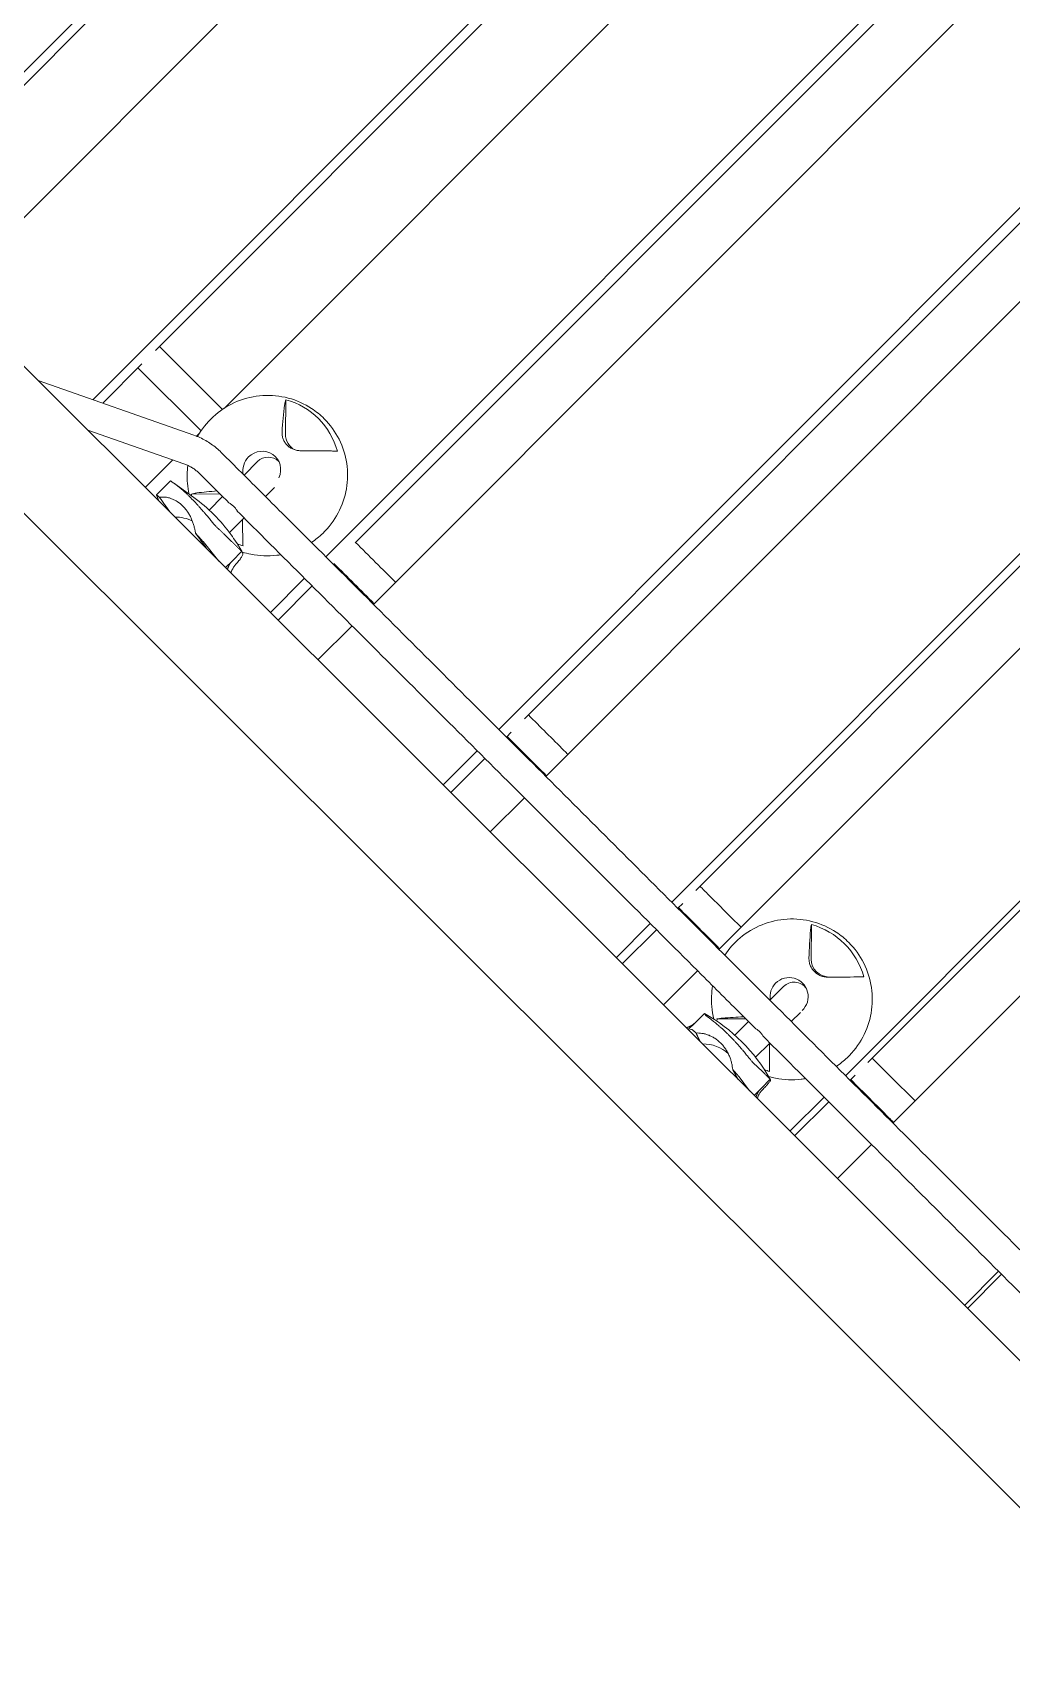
# Model space of a CAD drawing. Header units: metres. Extents: x 859577 to 860336, y 1645916 to 1646650.
# Drawn here: x 859962.562 to 859963.079, y 1646436.682 to 1646437.542 of the extents above; entities that cross this region are included whole.
import ezdxf

# ---------------------------------------------------------------- set-up
doc = ezdxf.new("R2010")
doc.units = ezdxf.units.M
doc.layers.add('A-ACCESORIOS', color=30, linetype='Continuous', lineweight=20)

# ---------------------------------------------------------------- blocks, each defined once
blk = doc.blocks.new('vr10-13')
at = {"layer": 'A-ACCESORIOS', "linetype": 'Continuous', "lineweight": 0}
for p, q in [((0.97199, 0.45662), (0.97199, 1.05162)), ((1.02632, 1.05162), (1.02632, 0.45662)), ((1.12018, 0.46988), (1.12018, 1.03837)), ((1.26595, 0.49812), (1.26595, 1.01012)), ((1.30147, 1.01012), (1.30147, 0.49812)), ((1.39495, 0.49812), (1.39495, 1.01012)), ((1.43007, 1.01012), (1.43007, 0.49812)), ((1.5241, 0.49812), (1.5241, 1.01012)), ((1.5594, 1.01012), (1.5594, 0.49812)), ((1.65385, 0.49812), (1.65385, 1.01012)), ((1.68929, 1.01012), (1.68929, 0.49812)), ((0.97694, 0.51162), (0.97694, 0.99663)), ((1.12513, 0.51162), (1.12513, 0.99663)), ((1.17247, 0.99236), (1.17247, 0.51589)), ((1.27165, 0.51431), (1.27165, 0.99394)), ((1.40065, 0.51161), (1.40065, 0.99664)), ((1.52867, 0.51146), (1.52867, 0.99679)), ((1.65728, 0.51133), (1.65728, 0.99692)), ((1.20499, 0.52891), (1.1923, 0.54191)), ((1.59755, 0.52891), (1.58462, 0.54191)), ((1.62382, 0.54191), (1.6109, 0.52891)), ((1.17221, 0.51462), (1.12513, 0.51462)), ((1.20484, 0.49812), (1.20484, 0.50827)), ((1.5974, 0.49812), (1.5974, 0.50827)), ((1.12513, 0.47226), (1.12513, 0.50163)), ((1.22084, 0.49812), (1.22084, 0.50481)), ((1.27165, 0.49812), (1.27165, 0.49894)), ((1.40065, 0.49812), (1.40065, 0.50164)), ((1.52867, 0.49812), (1.52867, 0.50179)), ((1.6134, 0.49812), (1.6134, 0.50485)), ((1.65728, 0.49812), (1.65728, 0.50192)), ((1.17115, 0.49432), (1.09253, 0.45662)), ((1.17221, 0.49862), (1.12513, 0.49862)), ((1.17247, 0.49736), (1.17247, 0.49493)), ((1.18784, 0.49812), (1.19759, 0.49812)), ((1.18784, 0.48212), (1.19759, 0.48212)), ((1.20282, 0.48212), (1.1923, 0.47134)), ((1.20484, 0.47206), (1.20484, 0.48212)), ((1.22084, 0.47121), (1.22084, 0.48212)), ((1.26595, 0.45662), (1.26595, 0.48212)), ((1.27165, 0.45662), (1.27165, 0.48212)), ((1.30147, 0.48212), (1.30147, 0.45662)), ((1.39495, 0.45662), (1.39495, 0.48212)), ((1.40065, 0.45662), (1.40065, 0.48212)), ((1.43007, 0.48212), (1.43007, 0.45662)), ((1.5241, 0.45662), (1.5241, 0.48212)), ((1.52867, 0.45662), (1.52867, 0.48212)), ((1.5594, 0.48212), (1.5594, 0.45662)), ((1.59534, 0.48212), (1.58462, 0.47134)), ((1.5974, 0.47198), (1.5974, 0.48212)), ((1.6134, 0.47145), (1.6134, 0.48212)), ((1.62382, 0.47134), (1.6134, 0.48183)), ((1.65385, 0.45662), (1.65385, 0.48212)), ((1.65728, 0.45662), (1.65728, 0.48212)), ((1.68929, 0.48212), (1.68929, 0.45662)), ((1.78405, 0.45662), (1.78405, 0.48212)), ((1.78634, 0.45662), (1.78634, 0.48212)), ((1.17807, 0.4799), (1.12954, 0.45662)), ((1.17247, 0.47721), (1.17247, 0.45662)), ((1.17942, 0.46849), (1.17942, 0.45801)), ((1.18138, 0.46889), (1.1944, 0.471)), ((1.22337, 0.47081), (1.22219, 0.471)), ((1.23244, 0.46869), (1.23244, 0.46181)), ((1.57786, 0.46869), (1.57786, 0.46181)), ((1.5974, 0.46972), (1.5974, 0.46972)), ((1.62704, 0.46869), (1.62704, 0.46181)), ((0.84409, 0.45662), (3.15109, 0.45662)), ((1.17949, 0.45795), (1.18287, 0.45662)), ((1.22748, 0.45662), (1.21433, 0.45795)), ((1.23244, 0.45662), (1.23244, 0.46181)), ((1.57786, 0.45662), (1.57786, 0.46181)), ((1.57901, 0.45795), (1.57817, 0.45662)), ((1.62361, 0.45662), (1.61449, 0.45795)), ((1.62704, 0.45662), (1.62704, 0.46181)), ((0.84509, 0.40162), (3.15009, 0.40162))]:
    blk.add_line(p, q, dxfattribs=at)
for centre, major_axis, ratio, start_param, end_param in [((1.21155, 0.50662), (0, -0.04042), 0.976412, 2.632, 3.651185), ((1.60422, 0.50662), (0, -0.04042), 0.994145, 2.632, 3.651185), ((1.21155, 0.53562), (0, -0.0095), 0.976412, 5.497787, 6.60669), ((1.60422, 0.53562), (0, -0.0095), 0.994145, 5.497787, 7.068583), ((1.2096, 0.50662), (0, 0.0101), 0.976412, 5.069705, 7.853982), ((1.21284, 0.50827), (-0.008, 0), 0.995101, 4.735868, 6.283185), ((1.60325, 0.50662), (0, 0.0101), 0.994145, 4.672518, 7.853982), ((1.6054, 0.50827), (-0.008, 0), 0.995101, 4.560217, 6.283185), ((1.2096, 0.50662), (0, 0.0101), 0.976412, 1.570796, 2.571006), ((1.60325, 0.50662), (0, 0.0101), 0.994145, 1.570796, 2.519622), ((1.60245, 0.38129), (0, 0.09083), 0.994056, 6.007357, 6.559014), ((1.21155, 0.50662), (0, -0.04042), 0.976412, 5.773593, 5.801073), ((1.20829, 0.38129), (0, 0.09083), 0.976069, 6.125796, 6.440575), ((1.21155, 0.50662), (0, -0.04042), 0.976412, 5.862537, 5.862551), ((1.21155, 0.50662), (0, -0.04042), 0.976412, 0.431514, 0.509592), ((1.60422, 0.50662), (0, -0.04042), 0.994145, 5.773593, 5.812441), ((1.60422, 0.50662), (0, -0.04042), 0.994145, 5.87526, 5.875274), ((1.60422, 0.50662), (0, -0.04042), 0.994145, 0.442243, 0.509592), ((1.20829, 0.44312), (0, 0.0194), 0.976069, 0.30082, 0.801296), ((1.60245, 0.44312), (0, 0.0194), 0.994056, 0.023948, 0.801296)]:
    blk.add_ellipse(centre, major_axis=major_axis, ratio=ratio, start_param=start_param, end_param=end_param, dxfattribs=at)
for points, knots in [([(1.21603, 1.02612), (1.21929, 1.02612), (1.22254, 1.02612), (1.23557, 1.02612), (1.24535, 1.02612), (1.2729, 1.02612), (1.29069, 1.02612), (1.32632, 1.02612), (1.34416, 1.02612), (1.3799, 1.02612), (1.39779, 1.02612), (1.43361, 1.02612), (1.45155, 1.02612), (1.48745, 1.02612), (1.50542, 1.02612), (1.54139, 1.02612), (1.55939, 1.02612), (1.58565, 1.02612), (1.59389, 1.02612), (1.60214, 1.02612)], [0, 0, 0, 0, 10.000009, 10.000009, 40.000255, 40.000255, 94.433148, 94.433148, 148.872647, 148.872647, 203.3158, 203.3158, 257.75586, 257.75586, 312.186107, 312.186107, 366.599878, 366.599878, 391.486205, 391.486205, 391.486205, 391.486205]), ([(1.99759, 1.01012), (1.99426, 1.01012), (1.99092, 1.01012), (1.97759, 1.01012), (1.96759, 1.01012), (1.93947, 1.01012), (1.92134, 1.01012), (1.88509, 1.01012), (1.86696, 1.01012), (1.8307, 1.01012), (1.81257, 1.01012), (1.77633, 1.01012), (1.75821, 1.01012), (1.72199, 1.01012), (1.70389, 1.01012), (1.66771, 1.01012), (1.64963, 1.01012), (1.6135, 1.01012), (1.59546, 1.01012), (1.55941, 1.01012), (1.5414, 1.01012), (1.50543, 1.01012), (1.48747, 1.01012), (1.45159, 1.01012), (1.43366, 1.01012), (1.39785, 1.01012), (1.37996, 1.01012), (1.34423, 1.01012), (1.32639, 1.01012), (1.29075, 1.01012), (1.27296, 1.01012), (1.23596, 1.01012), (1.21676, 1.01012), (1.19759, 1.01012)], [0, 0, 0, 0, 10.000009, 10.000009, 40.000256, 40.000256, 94.383261, 94.383261, 148.796771, 148.796771, 203.241067, 203.241067, 257.705026, 257.705026, 312.17747, 312.17747, 366.647205, 366.647205, 421.103056, 421.103056, 475.533902, 475.533902, 529.935108, 529.935108, 584.348871, 584.348871, 638.779107, 638.779107, 693.219158, 693.219158, 747.662312, 747.662312, 806.613941, 806.613941, 806.613941, 806.613941]), ([(1.17302, 0.49516), (1.1729, 0.49561), (1.17278, 0.49607), (1.17159, 0.50094), (1.17123, 0.50553), (1.17196, 0.5146), (1.17306, 0.51908), (1.17661, 0.52748), (1.17907, 0.53139), (1.18509, 0.53823), (1.18865, 0.54116), (1.19649, 0.54571), (1.20077, 0.54735), (1.20801, 0.54885), (1.21087, 0.54914), (1.21372, 0.54914)], [4.434661, 4.434661, 4.434661, 4.434661, 4.468262, 4.468262, 4.79466, 4.79466, 5.121788, 5.121788, 5.446767, 5.446767, 5.767602, 5.767602, 6.08401, 6.08401, 6.283185, 6.283185, 6.283185, 6.283185]), ([(1.1923, 0.54191), (1.19242, 0.54158), (1.19261, 0.5412), (1.193, 0.54058), (1.19314, 0.54036), (1.19346, 0.53991), (1.19363, 0.53968), (1.19381, 0.53944)], [0.000000242, 0.000000242, 0.000000242, 0.000000242, 0.002114103, 0.002114103, 0.003171033, 0.003171033, 0.004227963, 0.004227963, 0.004227963, 0.004227963]), ([(1.21372, 0.54914), (1.21821, 0.54914), (1.2227, 0.54841), (1.23121, 0.54559), (1.23524, 0.54349), (1.24244, 0.53814), (1.24561, 0.53488), (1.2508, 0.52753), (1.25281, 0.52342), (1.25545, 0.51477), (1.25608, 0.51022), (1.25592, 0.50315), (1.25564, 0.50061), (1.25514, 0.49812)], [0, 0, 0, 0, 0.312886, 0.312886, 0.627147, 0.627147, 0.945016, 0.945016, 1.267366, 1.267366, 1.593327, 1.593327, 1.775624, 1.775624, 1.775624, 1.775624]), ([(1.22813, 0.53944), (1.22863, 0.53992), (1.2291, 0.54036), (1.22977, 0.54099), (1.22999, 0.54119), (1.23041, 0.54156), (1.23061, 0.54174), (1.2308, 0.54191)], [0.000000486, 0.000000486, 0.000000486, 0.000000486, 0.002114988, 0.002114988, 0.003172238, 0.003172238, 0.004229489, 0.004229489, 0.004229489, 0.004229489]), ([(1.56372, 0.49812), (1.5629, 0.50211), (1.56267, 0.50622), (1.56341, 0.5148), (1.56452, 0.51926), (1.56811, 0.5276), (1.57058, 0.53148), (1.57661, 0.53827), (1.58017, 0.54118), (1.58802, 0.54572), (1.59231, 0.54735), (1.59956, 0.54885), (1.60244, 0.54914), (1.60531, 0.54914)], [4.510234, 4.510234, 4.510234, 4.510234, 4.798707, 4.798707, 5.120448, 5.120448, 5.441662, 5.441662, 5.761865, 5.761865, 6.080982, 6.080982, 6.283185, 6.283185, 6.283185, 6.283185]), ([(1.58462, 0.54191), (1.58482, 0.54158), (1.58507, 0.5412), (1.58553, 0.54058), (1.5857, 0.54036), (1.58607, 0.53991), (1.58626, 0.53968), (1.58647, 0.53944)], [0.000000242, 0.000000242, 0.000000242, 0.000000242, 0.002114103, 0.002114103, 0.003171033, 0.003171033, 0.004227963, 0.004227963, 0.004227963, 0.004227963]), ([(1.60531, 0.54914), (1.60984, 0.54914), (1.61436, 0.54841), (1.62294, 0.54556), (1.62701, 0.54345), (1.63426, 0.53805), (1.63746, 0.53476), (1.64265, 0.52735), (1.64466, 0.52322), (1.64727, 0.51454), (1.64787, 0.50999), (1.64768, 0.50299), (1.6474, 0.50054), (1.64691, 0.49812)], [0, 0, 0, 0, 0.318239, 0.318239, 0.636825, 0.636825, 0.956315, 0.956315, 1.276912, 1.276912, 1.598384, 1.598384, 1.772952, 1.772952, 1.772952, 1.772952]), ([(1.62141, 0.53944), (1.62188, 0.53992), (1.62232, 0.54036), (1.62293, 0.54099), (1.62313, 0.54119), (1.62349, 0.54156), (1.62366, 0.54174), (1.62382, 0.54191)], [0.000000486, 0.000000486, 0.000000486, 0.000000486, 0.002114988, 0.002114988, 0.003172238, 0.003172238, 0.004229489, 0.004229489, 0.004229489, 0.004229489]), ([(1.20294, 0.52845), (1.20336, 0.52797), (1.20383, 0.52754), (1.20459, 0.52698), (1.20486, 0.52681), (1.20542, 0.52648), (1.2057, 0.52634), (1.20658, 0.52594), (1.20719, 0.52574), (1.20815, 0.52554), (1.20847, 0.52549), (1.20912, 0.52542), (1.20945, 0.52541), (1.20978, 0.52541)], [0.000143327, 0.000143327, 0.000143327, 0.000143327, 0.002148725, 0.002148725, 0.003151424, 0.003151424, 0.004154123, 0.004154123, 0.006159521, 0.006159521, 0.00716222, 0.00716222, 0.008164918, 0.008164918, 0.008164918, 0.008164918]), ([(1.20978, 0.52541), (1.2101, 0.52541), (1.21043, 0.52542), (1.21108, 0.52549), (1.21141, 0.52554), (1.21239, 0.52574), (1.21302, 0.52594), (1.21425, 0.52646), (1.21485, 0.52679), (1.21596, 0.52754), (1.21647, 0.52797), (1.21695, 0.52845)], [0.008164918, 0.008164918, 0.008164918, 0.008164918, 0.009167239, 0.009167239, 0.01016956, 0.01016956, 0.012174201, 0.012174201, 0.014178842, 0.014178842, 0.016183483, 0.016183483, 0.016183483, 0.016183483]), ([(1.59629, 0.52845), (1.59673, 0.52797), (1.59722, 0.52754), (1.59802, 0.52698), (1.59829, 0.52681), (1.59887, 0.52648), (1.59917, 0.52634), (1.60007, 0.52594), (1.6007, 0.52574), (1.60168, 0.52554), (1.60201, 0.52549), (1.60267, 0.52542), (1.60301, 0.52541), (1.60334, 0.52541)], [0.000143327, 0.000143327, 0.000143327, 0.000143327, 0.002148725, 0.002148725, 0.003151424, 0.003151424, 0.004154123, 0.004154123, 0.006159521, 0.006159521, 0.00716222, 0.00716222, 0.008164918, 0.008164918, 0.008164918, 0.008164918]), ([(1.60334, 0.52541), (1.60367, 0.52541), (1.604, 0.52542), (1.60467, 0.52549), (1.605, 0.52554), (1.60599, 0.52574), (1.60663, 0.52594), (1.60786, 0.52646), (1.60846, 0.52679), (1.60957, 0.52754), (1.61008, 0.52797), (1.61056, 0.52845)], [0.008164918, 0.008164918, 0.008164918, 0.008164918, 0.009167239, 0.009167239, 0.01016956, 0.01016956, 0.012174201, 0.012174201, 0.014178842, 0.014178842, 0.016183483, 0.016183483, 0.016183483, 0.016183483]), ([(1.40065, 0.51462), (1.40955, 0.51462), (1.41846, 0.51462), (1.42828, 0.51462), (1.42917, 0.51462), (1.43007, 0.51462)], [176.22761, 176.22761, 176.22761, 176.22761, 203.308672, 203.308672, 206.034111, 206.034111, 206.034111, 206.034111]), ([(1.52867, 0.51462), (1.53082, 0.51462), (1.53298, 0.51462), (1.54322, 0.51462), (1.55131, 0.51462), (1.5594, 0.51462)], [305.65208, 305.65208, 305.65208, 305.65208, 312.182303, 312.182303, 336.628396, 336.628396, 336.628396, 336.628396]), ([(1.18784, 0.49812), (1.18669, 0.49812), (1.18554, 0.49807), (1.18325, 0.49787), (1.18211, 0.49771), (1.17984, 0.4973), (1.17872, 0.49705), (1.1765, 0.49644), (1.17541, 0.49608), (1.17325, 0.49527), (1.17219, 0.49482), (1.17115, 0.49432)], [6.2831853, 6.2831853, 6.2831853, 6.2831853, 6.3706836, 6.3706836, 6.4581818, 6.4581818, 6.5456801, 6.5456801, 6.6331783, 6.6331783, 6.7206766, 6.7206766, 6.7206766, 6.7206766]), ([(1.19759, 0.49812), (1.20084, 0.49812), (1.20409, 0.49812), (1.21711, 0.49812), (1.22688, 0.49812), (1.2544, 0.49812), (1.27216, 0.49812), (1.30776, 0.49812), (1.32558, 0.49812), (1.36128, 0.49812), (1.37916, 0.49812), (1.41495, 0.49812), (1.43287, 0.49812), (1.46875, 0.49812), (1.48671, 0.49812), (1.52266, 0.49812), (1.54065, 0.49812), (1.57665, 0.49812), (1.59467, 0.49812), (1.63074, 0.49812), (1.64879, 0.49812), (1.68493, 0.49812), (1.70302, 0.49812), (1.73922, 0.49812), (1.75733, 0.49812), (1.79358, 0.49812), (1.81171, 0.49812), (1.84798, 0.49812), (1.86613, 0.49812), (1.90242, 0.49812), (1.92056, 0.49812), (1.95834, 0.49812), (1.97796, 0.49812), (1.99759, 0.49812)], [0, 0, 0, 0, 10.000009, 10.000009, 40.000255, 40.000255, 94.42848, 94.42848, 148.865131, 148.865131, 203.307781, 203.307781, 257.749678, 257.749678, 312.18409, 312.18409, 366.604332, 366.604332, 421.00525, 421.00525, 475.424808, 475.424808, 529.873199, 529.873199, 584.339352, 584.339352, 638.812122, 638.812122, 693.280317, 693.280317, 747.732739, 747.732739, 806.61394, 806.61394, 806.61394, 806.61394]), ([(1.43007, 0.49862), (1.4253, 0.49862), (1.42053, 0.49862), (1.41072, 0.49862), (1.40568, 0.49862), (1.40065, 0.49862)], [569.853361, 569.853361, 569.853361, 569.853361, 584.346766, 584.346766, 599.659931, 599.659931, 599.659931, 599.659931]), ([(1.68929, 0.49862), (1.68812, 0.49862), (1.68696, 0.49862), (1.67628, 0.49862), (1.66678, 0.49862), (1.65728, 0.49862)], [308.670295, 308.670295, 308.670295, 308.670295, 312.183879, 312.183879, 340.805889, 340.805889, 340.805889, 340.805889]), ([(1.18784, 0.48212), (1.18717, 0.48212), (1.18649, 0.48209), (1.18516, 0.48197), (1.18449, 0.48188), (1.18317, 0.48164), (1.18251, 0.48149), (1.18121, 0.48114), (1.18057, 0.48093), (1.17931, 0.48046), (1.17868, 0.48019), (1.17807, 0.4799)], [6.2831853, 6.2831853, 6.2831853, 6.2831853, 6.3706836, 6.3706836, 6.4581818, 6.4581818, 6.5456801, 6.5456801, 6.6331783, 6.6331783, 6.7206766, 6.7206766, 6.7206766, 6.7206766]), ([(1.20932, 0.48212), (1.20607, 0.48212), (1.20281, 0.48212), (1.19891, 0.48212), (1.19825, 0.48212), (1.19759, 0.48212)], [0, 0, 0, 0, 10.000009, 10.000009, 12.021424, 12.021424, 12.021424, 12.021424]), ([(1.21603, 0.48212), (1.216, 0.48212), (1.21597, 0.48213), (1.21582, 0.48215), (1.21566, 0.48218), (1.21525, 0.48228), (1.21501, 0.48233), (1.21449, 0.48243), (1.21422, 0.48248), (1.21363, 0.48255), (1.21331, 0.48258), (1.21294, 0.48259), (1.21289, 0.48259), (1.2128, 0.48259), (1.21276, 0.48259), (1.21273, 0.48259), (1.2127, 0.48259), (1.21268, 0.48259), (1.21263, 0.48259), (1.2126, 0.48259), (1.21253, 0.48259), (1.21249, 0.48259), (1.21233, 0.48259), (1.21222, 0.48258), (1.21194, 0.48257), (1.21177, 0.48255), (1.21128, 0.4825), (1.21098, 0.48246), (1.21037, 0.48234), (1.21008, 0.48228), (1.20961, 0.48217), (1.20943, 0.48213), (1.20932, 0.48212), (1.20932, 0.48212), (1.20932, 0.48212)], [18.146352, 18.146352, 18.146352, 18.146352, 18.50737, 18.50737, 19.521622, 19.521622, 20.461736, 20.461736, 21.324693, 21.324693, 22.274208, 22.274208, 22.447899, 22.447899, 22.548748, 22.548748, 22.548748, 22.628003, 22.628003, 22.711233, 22.711233, 22.837939, 22.837939, 23.200576, 23.200576, 23.73954, 23.73954, 24.866116, 24.866116, 26.245818, 26.245818, 27.720511, 27.720511, 27.747014, 27.747014, 27.747014, 27.747014]), ([(1.60214, 0.48212), (1.59883, 0.48212), (1.59551, 0.48212), (1.58226, 0.48212), (1.57233, 0.48212), (1.54439, 0.48212), (1.5264, 0.48212), (1.49046, 0.48212), (1.47251, 0.48212), (1.43665, 0.48212), (1.41873, 0.48212), (1.38294, 0.48212), (1.36506, 0.48212), (1.32936, 0.48212), (1.31153, 0.48212), (1.27592, 0.48212), (1.25815, 0.48212), (1.23227, 0.48212), (1.22415, 0.48212), (1.21603, 0.48212)], [0, 0, 0, 0, 10.000009, 10.000009, 40.000255, 40.000255, 94.415369, 94.415369, 148.81575, 148.81575, 203.234754, 203.234754, 257.668387, 257.668387, 312.109976, 312.109976, 366.552795, 366.552795, 391.486207, 391.486207, 391.486207, 391.486207]), ([(1.24827, 0.48212), (1.24784, 0.48152), (1.2474, 0.48092), (1.24415, 0.47677), (1.24077, 0.47364), (1.23564, 0.47024), (1.23427, 0.46944), (1.23285, 0.46871)], [2.1934453, 2.1934453, 2.1934453, 2.1934453, 2.246105, 2.246105, 2.5677737, 2.5677737, 2.6791694, 2.6791694, 2.6791694, 2.6791694]), ([(1.58356, 0.47011), (1.58162, 0.47127), (1.57978, 0.47258), (1.57524, 0.4764), (1.57273, 0.47912), (1.57062, 0.48212)], [3.6776125, 3.6776125, 3.6776125, 3.6776125, 3.8366545, 3.8366545, 4.096144, 4.096144, 4.096144, 4.096144]), ([(1.6085, 0.48212), (1.60842, 0.48212), (1.60828, 0.48215), (1.60788, 0.48223), (1.60764, 0.48229), (1.60713, 0.48238), (1.60688, 0.48242), (1.6063, 0.48249), (1.60597, 0.48252), (1.60558, 0.48253), (1.60552, 0.48253), (1.60543, 0.48253), (1.6054, 0.48253), (1.60534, 0.48254), (1.60532, 0.48254), (1.60527, 0.48254), (1.60524, 0.48253), (1.60518, 0.48253), (1.60513, 0.48253), (1.60495, 0.48253), (1.60481, 0.48252), (1.60446, 0.4825), (1.60425, 0.48248), (1.60374, 0.48242), (1.60346, 0.48237), (1.60293, 0.48227), (1.6027, 0.48222), (1.60234, 0.48215), (1.60222, 0.48212), (1.60214, 0.48212)], [0.000475, 0.000475, 0.000475, 0.000475, 1.111066, 1.111066, 2.13623, 2.13623, 2.992015, 2.992015, 3.980859, 3.980859, 4.163838, 4.163838, 4.253838, 4.253838, 4.324258, 4.324258, 4.402037, 4.402037, 4.528703, 4.528703, 4.956895, 4.956895, 5.636968, 5.636968, 6.6706, 6.6706, 7.843822, 7.843822, 8.910818, 8.910818, 8.910818, 8.910818]), ([(1.99424, 0.48212), (1.99091, 0.48212), (1.98757, 0.48212), (1.97424, 0.48212), (1.96424, 0.48212), (1.93611, 0.48212), (1.91799, 0.48212), (1.88173, 0.48212), (1.8636, 0.48212), (1.82735, 0.48212), (1.80922, 0.48212), (1.77298, 0.48212), (1.75486, 0.48212), (1.71864, 0.48212), (1.70054, 0.48212), (1.66436, 0.48212), (1.64628, 0.48212), (1.62165, 0.48212), (1.61508, 0.48212), (1.6085, 0.48212)], [0, 0, 0, 0, 10.000009, 10.000009, 40.000256, 40.000256, 94.386007, 94.386007, 148.801735, 148.801735, 203.247567, 203.247567, 257.712372, 257.712372, 312.184973, 312.184973, 366.654175, 366.654175, 386.480342, 386.480342, 386.480342, 386.480342]), ([(1.64001, 0.48212), (1.63956, 0.48149), (1.6391, 0.48088), (1.63582, 0.47671), (1.63243, 0.4736), (1.62758, 0.4704), (1.62648, 0.46975), (1.62536, 0.46915)], [2.1870413, 2.1870413, 2.1870413, 2.1870413, 2.2415043, 2.2415043, 2.5619116, 2.5619116, 2.6515341, 2.6515341, 2.6515341, 2.6515341]), ([(1.19141, 0.47052), (1.18976, 0.47155), (1.18818, 0.47269), (1.18427, 0.47597), (1.18207, 0.47827), (1.18017, 0.48078)], [3.6896589, 3.6896589, 3.6896589, 3.6896589, 3.826465, 3.826465, 4.0501524, 4.0501524, 4.0501524, 4.0501524]), ([(1.1923, 0.47134), (1.19242, 0.47167), (1.19261, 0.47204), (1.193, 0.47267), (1.19314, 0.47289), (1.19346, 0.47334), (1.19363, 0.47357), (1.19381, 0.47381)], [0.000000242, 0.000000242, 0.000000242, 0.000000242, 0.002114103, 0.002114103, 0.003171033, 0.003171033, 0.004227963, 0.004227963, 0.004227963, 0.004227963]), ([(1.22813, 0.47381), (1.22863, 0.47333), (1.2291, 0.47289), (1.22977, 0.47226), (1.22999, 0.47206), (1.23041, 0.47168), (1.23061, 0.47151), (1.2308, 0.47134)], [0.000000486, 0.000000486, 0.000000486, 0.000000486, 0.002114988, 0.002114988, 0.003172238, 0.003172238, 0.004229489, 0.004229489, 0.004229489, 0.004229489]), ([(1.58462, 0.47134), (1.58482, 0.47167), (1.58507, 0.47204), (1.58553, 0.47267), (1.5857, 0.47289), (1.58607, 0.47334), (1.58626, 0.47357), (1.58647, 0.47381)], [0.000000242, 0.000000242, 0.000000242, 0.000000242, 0.002114103, 0.002114103, 0.003171033, 0.003171033, 0.004227963, 0.004227963, 0.004227963, 0.004227963]), ([(1.62141, 0.47381), (1.62188, 0.47333), (1.62232, 0.47289), (1.62293, 0.47226), (1.62313, 0.47206), (1.62349, 0.47168), (1.62366, 0.47151), (1.62382, 0.47134)], [0.000000486, 0.000000486, 0.000000486, 0.000000486, 0.002114988, 0.002114988, 0.003172238, 0.003172238, 0.004229489, 0.004229489, 0.004229489, 0.004229489]), ([(1.17942, 0.46849), (1.17942, 0.46849), (1.17944, 0.4685), (1.17954, 0.46853), (1.17962, 0.46855), (1.17981, 0.4686), (1.17994, 0.46862), (1.18037, 0.46871), (1.18075, 0.46878), (1.18146, 0.4689), (1.18171, 0.46894), (1.18227, 0.46902), (1.18257, 0.46907), (1.18353, 0.46919), (1.18424, 0.46928), (1.18541, 0.46939), (1.18582, 0.46943), (1.18667, 0.4695), (1.18711, 0.46953), (1.18847, 0.46962), (1.18941, 0.46967), (1.19091, 0.46972), (1.19142, 0.46973), (1.19245, 0.46975), (1.19298, 0.46975), (1.1935, 0.46975)], [0.00157695, 0.00157695, 0.00157695, 0.00157695, 0.00322872, 0.00322872, 0.00484298, 0.00484298, 0.00645725, 0.00645725, 0.00968577, 0.00968577, 0.01130003, 0.01130003, 0.01291429, 0.01291429, 0.01614282, 0.01614282, 0.01775708, 0.01775708, 0.01937134, 0.01937134, 0.02259987, 0.02259987, 0.02421413, 0.02421413, 0.02582839, 0.02582839, 0.02582839, 0.02582839]), ([(1.1935, 0.46975), (1.19456, 0.46975), (1.19562, 0.46973), (1.19724, 0.46969), (1.19779, 0.46967), (1.19887, 0.46962), (1.19941, 0.46959), (1.20101, 0.4695), (1.20206, 0.46943), (1.2036, 0.46932), (1.20411, 0.46928), (1.2051, 0.46919), (1.20558, 0.46915), (1.20699, 0.46902), (1.20789, 0.46894), (1.20958, 0.46878), (1.21035, 0.46871), (1.2114, 0.46862), (1.21174, 0.4686), (1.21236, 0.46855), (1.21266, 0.46853), (1.21349, 0.46849), (1.21395, 0.46848), (1.21433, 0.46849)], [0.02582839, 0.02582839, 0.02582839, 0.02582839, 0.0290553, 0.0290553, 0.03066876, 0.03066876, 0.03228222, 0.03228222, 0.03550913, 0.03550913, 0.03712259, 0.03712259, 0.03873604, 0.03873604, 0.04196296, 0.04196296, 0.04518987, 0.04518987, 0.04680333, 0.04680333, 0.04841679, 0.04841679, 0.0516437, 0.0516437, 0.0516437, 0.0516437]), ([(1.23346, 0.46854), (1.23311, 0.46864), (1.23275, 0.46874), (1.23203, 0.46894), (1.23167, 0.46904), (1.23094, 0.46923), (1.23058, 0.46932), (1.22986, 0.4695), (1.22949, 0.46958), (1.22876, 0.46975), (1.2284, 0.46984), (1.22804, 0.46992)], [6.00897854, 6.00897854, 6.00897854, 6.00897854, 6.02155969, 6.02155969, 6.03414084, 6.03414084, 6.04672198, 6.04672198, 6.05930313, 6.05930313, 6.07188428, 6.07188428, 6.07188428, 6.07188428]), ([(1.23509, 0.46153), (1.23504, 0.46251), (1.23495, 0.46343), (1.23482, 0.46448), (1.23479, 0.46469), (1.23473, 0.46509), (1.2347, 0.46528), (1.23461, 0.46584), (1.23454, 0.46618), (1.23439, 0.46681), (1.23431, 0.4671), (1.23415, 0.46759), (1.23406, 0.4678), (1.23393, 0.46807), (1.23388, 0.46814), (1.23379, 0.46828), (1.23375, 0.46834), (1.23361, 0.46848), (1.23351, 0.46854), (1.23342, 0.46855)], [0, 0, 0, 0, 0.00305836, 0.00305836, 0.00382296, 0.00382296, 0.00458755, 0.00458755, 0.00611673, 0.00611673, 0.00764591, 0.00764591, 0.00917509, 0.00917509, 0.00993969, 0.00993969, 0.01070428, 0.01070428, 0.01223346, 0.01223346, 0.01223346, 0.01223346]), ([(1.57901, 0.46849), (1.57903, 0.46848), (1.57915, 0.46849), (1.57948, 0.46853), (1.57961, 0.46855), (1.57992, 0.4686), (1.5801, 0.46862), (1.58071, 0.46871), (1.5812, 0.46878), (1.58206, 0.4689), (1.58236, 0.46894), (1.58302, 0.46902), (1.58337, 0.46907), (1.58447, 0.46919), (1.58526, 0.46928), (1.58654, 0.46939), (1.58699, 0.46943), (1.58791, 0.4695), (1.58838, 0.46953), (1.58983, 0.46962), (1.59083, 0.46967), (1.59238, 0.46972), (1.5929, 0.46973), (1.59397, 0.46975), (1.59451, 0.46975), (1.59505, 0.46975)], [0.0000002, 0.0000002, 0.0000002, 0.0000002, 0.00322872, 0.00322872, 0.00484298, 0.00484298, 0.00645725, 0.00645725, 0.00968577, 0.00968577, 0.01130003, 0.01130003, 0.01291429, 0.01291429, 0.01614282, 0.01614282, 0.01775708, 0.01775708, 0.01937134, 0.01937134, 0.02259987, 0.02259987, 0.02421413, 0.02421413, 0.02582839, 0.02582839, 0.02582839, 0.02582839]), ([(1.59505, 0.46975), (1.59612, 0.46975), (1.59719, 0.46973), (1.59881, 0.46969), (1.59935, 0.46967), (1.60043, 0.46962), (1.60095, 0.46959), (1.60252, 0.4695), (1.60353, 0.46943), (1.60501, 0.46932), (1.60549, 0.46928), (1.60643, 0.46919), (1.60688, 0.46915), (1.6082, 0.46902), (1.60902, 0.46894), (1.61055, 0.46878), (1.61124, 0.46871), (1.61215, 0.46862), (1.61244, 0.4686), (1.61296, 0.46855), (1.61321, 0.46853), (1.61388, 0.46849), (1.61423, 0.46848), (1.61449, 0.46849)], [0.02582839, 0.02582839, 0.02582839, 0.02582839, 0.0290553, 0.0290553, 0.03066876, 0.03066876, 0.03228222, 0.03228222, 0.03550913, 0.03550913, 0.03712259, 0.03712259, 0.03873604, 0.03873604, 0.04196296, 0.04196296, 0.04518987, 0.04518987, 0.04680333, 0.04680333, 0.04841679, 0.04841679, 0.0516437, 0.0516437, 0.0516437, 0.0516437]), ([(1.62811, 0.46153), (1.62809, 0.46251), (1.62806, 0.46343), (1.628, 0.46448), (1.62799, 0.46469), (1.62797, 0.46509), (1.62795, 0.46528), (1.62792, 0.46584), (1.62789, 0.46618), (1.62783, 0.46681), (1.6278, 0.4671), (1.62773, 0.46759), (1.62769, 0.4678), (1.62764, 0.46807), (1.62762, 0.46814), (1.62759, 0.46828), (1.62757, 0.46834), (1.62751, 0.46848), (1.62747, 0.46854), (1.62744, 0.46855)], [0, 0, 0, 0, 0.00305836, 0.00305836, 0.00382296, 0.00382296, 0.00458755, 0.00458755, 0.00611673, 0.00611673, 0.00764591, 0.00764591, 0.00917509, 0.00917509, 0.00993969, 0.00993969, 0.01070428, 0.01070428, 0.01223346, 0.01223346, 0.01223346, 0.01223346]), ([(1.18145, 0.45828), (1.18201, 0.459), (1.18267, 0.4597), (1.18384, 0.46067), (1.18427, 0.46098), (1.18518, 0.46157), (1.18566, 0.46184), (1.18668, 0.46234), (1.18722, 0.46257), (1.18836, 0.46297), (1.18896, 0.46315), (1.19082, 0.46357), (1.19212, 0.46371), (1.1935, 0.46371)], [0.0006161, 0.0006161, 0.0006161, 0.0006161, 0.0048042, 0.0048042, 0.00689825, 0.00689825, 0.0089923, 0.0089923, 0.01108635, 0.01108635, 0.0131804, 0.0131804, 0.0173685, 0.0173685, 0.0173685, 0.0173685]), ([(1.1935, 0.46371), (1.19385, 0.46371), (1.1942, 0.4637), (1.19489, 0.46367), (1.19524, 0.46364), (1.19627, 0.46353), (1.19696, 0.46343), (1.19799, 0.46321), (1.19834, 0.46314), (1.19902, 0.46296), (1.19936, 0.46287), (1.20036, 0.46257), (1.20101, 0.46234), (1.20228, 0.46184), (1.20291, 0.46156), (1.20411, 0.46098), (1.20469, 0.46067), (1.2058, 0.46002), (1.20633, 0.45969), (1.20737, 0.459), (1.20787, 0.45864), (1.20835, 0.45828)], [0.0173685, 0.0173685, 0.0173685, 0.0173685, 0.01841269, 0.01841269, 0.01945689, 0.01945689, 0.02154529, 0.02154529, 0.02258948, 0.02258948, 0.02363368, 0.02363368, 0.02572208, 0.02572208, 0.02781047, 0.02781047, 0.02989887, 0.02989887, 0.03198726, 0.03198726, 0.03407566, 0.03407566, 0.03407566, 0.03407566]), ([(1.2358, 0.45802), (1.2356, 0.45859), (1.23544, 0.45917), (1.2352, 0.46035), (1.23513, 0.46095), (1.23509, 0.46153)], [0, 0, 0, 0, 0.001801452, 0.001801452, 0.003602904, 0.003602904, 0.003602904, 0.003602904]), ([(1.58205, 0.45828), (1.58272, 0.459), (1.58349, 0.4597), (1.58481, 0.46067), (1.58528, 0.46098), (1.58629, 0.46157), (1.58682, 0.46184), (1.58792, 0.46234), (1.5885, 0.46257), (1.58971, 0.46297), (1.59034, 0.46315), (1.59229, 0.46357), (1.59364, 0.46371), (1.59505, 0.46371)], [0.0006161, 0.0006161, 0.0006161, 0.0006161, 0.0048042, 0.0048042, 0.00689825, 0.00689825, 0.0089923, 0.0089923, 0.01108635, 0.01108635, 0.0131804, 0.0131804, 0.0173685, 0.0173685, 0.0173685, 0.0173685]), ([(1.59505, 0.46371), (1.5954, 0.46371), (1.59575, 0.4637), (1.59645, 0.46367), (1.5968, 0.46364), (1.59784, 0.46353), (1.59853, 0.46343), (1.59955, 0.46321), (1.5999, 0.46314), (1.60057, 0.46296), (1.6009, 0.46287), (1.60188, 0.46257), (1.60251, 0.46234), (1.60375, 0.46184), (1.60435, 0.46156), (1.60549, 0.46098), (1.60604, 0.46067), (1.60709, 0.46002), (1.60759, 0.45969), (1.60854, 0.459), (1.609, 0.45864), (1.60944, 0.45828)], [0.0173685, 0.0173685, 0.0173685, 0.0173685, 0.01841269, 0.01841269, 0.01945689, 0.01945689, 0.02154529, 0.02154529, 0.02258948, 0.02258948, 0.02363368, 0.02363368, 0.02572208, 0.02572208, 0.02781047, 0.02781047, 0.02989887, 0.02989887, 0.03198726, 0.03198726, 0.03407566, 0.03407566, 0.03407566, 0.03407566]), ([(1.62878, 0.45802), (1.62857, 0.45859), (1.62841, 0.45917), (1.62819, 0.46035), (1.62813, 0.46095), (1.62811, 0.46153)], [0, 0, 0, 0, 0.001801452, 0.001801452, 0.003602904, 0.003602904, 0.003602904, 0.003602904])]:
    blk.add_open_spline(points, degree=3, knots=knots, dxfattribs=at)
for points in [[(1.19381, 0.53944), (1.19657, 0.53587), (1.19962, 0.5322), (1.20294, 0.52845)], [(1.21695, 0.52845), (1.22071, 0.5322), (1.22444, 0.53587), (1.22813, 0.53944)], [(1.58647, 0.53944), (1.58952, 0.53587), (1.59279, 0.5322), (1.59629, 0.52845)], [(1.61056, 0.52845), (1.61427, 0.5322), (1.61789, 0.53587), (1.62141, 0.53944)], [(1.27165, 0.51462), (1.28158, 0.51462), (1.29152, 0.51462), (1.30147, 0.51462)], [(1.65728, 0.51462), (1.66795, 0.51462), (1.67862, 0.51462), (1.68929, 0.51462)], [(1.30147, 0.49862), (1.29152, 0.49862), (1.28158, 0.49862), (1.27165, 0.49862)], [(1.5594, 0.49862), (1.54915, 0.49862), (1.5389, 0.49862), (1.52867, 0.49862)], [(1.19381, 0.47381), (1.19591, 0.47653), (1.19818, 0.4793), (1.2006, 0.48212)], [(1.58647, 0.47381), (1.58879, 0.47653), (1.59124, 0.4793), (1.59382, 0.48212)], [(1.6134, 0.48193), (1.61613, 0.47917), (1.6188, 0.47647), (1.62141, 0.47381)], [(1.22084, 0.48095), (1.22328, 0.47853), (1.22572, 0.47615), (1.22813, 0.47381)], [(1.19269, 0.46975), (1.19269, 0.46975), (1.19269, 0.46975), (1.19269, 0.46975)], [(1.22338, 0.47081), (1.22337, 0.47081), (1.22337, 0.47081), (1.22337, 0.47081)], [(1.22337, 0.47081), (1.22492, 0.47056), (1.22647, 0.47026), (1.22804, 0.46992)], [(1.23244, 0.46869), (1.23276, 0.46864), (1.23309, 0.4686), (1.23342, 0.46855)], [(1.62704, 0.46869), (1.62717, 0.46864), (1.6273, 0.4686), (1.62744, 0.46855)]]:
    blk.add_open_spline(points, degree=3, dxfattribs=at)
for points, weights in [([(1.21433, 0.46849), (1.22036, 0.46864), (1.22639, 0.46871), (1.23244, 0.46869)], [1, 0.99951768639, 0.99951768639, 1]), ([(1.57786, 0.46869), (1.57824, 0.46871), (1.57863, 0.46864), (1.57901, 0.46849)], [1, 0.99951768639, 0.99951768639, 1]), ([(1.61449, 0.46849), (1.61867, 0.46864), (1.62285, 0.46871), (1.62704, 0.46869)], [1, 0.99951768639, 0.99951768639, 1]), ([(1.18145, 0.45828), (1.17986, 0.45818), (1.17918, 0.45807), (1.17949, 0.45795)], [1, 0.973269229067, 0.973269229067, 1]), ([(1.18145, 0.45828), (1.18463, 0.45774), (1.18789, 0.45718), (1.19124, 0.45662)], [1, 0.998880566234, 0.998624458135, 0.999231675705]), ([(1.18276, 0.45667), (1.18275, 0.45666), (1.18274, 0.45664), (1.18273, 0.45662)], [0.934743396347, 0.934762632286, 0.934784105343, 0.934807815518]), ([(1.21433, 0.45795), (1.21314, 0.45807), (1.21109, 0.45818), (1.20835, 0.45828)], [1, 0.973269229067, 0.973269229067, 1]), ([(1.21912, 0.45662), (1.21549, 0.45718), (1.2119, 0.45774), (1.20835, 0.45828)], [0.999231675705, 0.998624458135, 0.998880566234, 1]), ([(1.23386, 0.45662), (1.23291, 0.45822), (1.23244, 0.45999), (1.23244, 0.46181)], [0.934807757992, 0.932341880643, 0.954072627979, 1]), ([(1.2358, 0.45802), (1.23598, 0.45754), (1.23619, 0.45707), (1.23644, 0.45662)], [1, 0.991308872834, 0.984611783979, 0.979908733437]), ([(1.57786, 0.46181), (1.57786, 0.45999), (1.57737, 0.45822), (1.57641, 0.45662)], [1, 0.954072689771, 0.932341961611, 0.934807815518]), ([(1.58205, 0.45828), (1.58013, 0.45818), (1.57908, 0.45807), (1.57901, 0.45795)], [1, 0.973269229067, 0.973269229067, 1]), ([(1.58205, 0.45828), (1.58354, 0.45774), (1.58509, 0.45718), (1.58669, 0.45662)], [1, 0.998880566234, 0.998624458135, 0.999231675705]), ([(1.61449, 0.45795), (1.61367, 0.45807), (1.61194, 0.45818), (1.60944, 0.45828)], [1, 0.973269229067, 0.973269229067, 1]), ([(1.61509, 0.45662), (1.6132, 0.45718), (1.61131, 0.45774), (1.60944, 0.45828)], [0.999231675705, 0.998624458135, 0.998880566234, 1]), ([(1.62848, 0.45662), (1.62752, 0.45822), (1.62704, 0.45999), (1.62704, 0.46181)], [0.934807757992, 0.932341880643, 0.954072627979, 1]), ([(1.62878, 0.45802), (1.62896, 0.45754), (1.62917, 0.45707), (1.62942, 0.45662)], [1, 0.991308872834, 0.984611783979, 0.979908733437])]:
    blk.add_rational_spline(points, weights, degree=3, dxfattribs=at)

msp = doc.modelspace()

# ---------------------------------------------------------------- block references
at = {"layer": 'A-ACCESORIOS', "rotation": 315.0369750842425}
msp.add_blockref('vr10-13', (859961.46879, 1646437.80741), dxfattribs=at)

doc.saveas('drawing.dxf')
